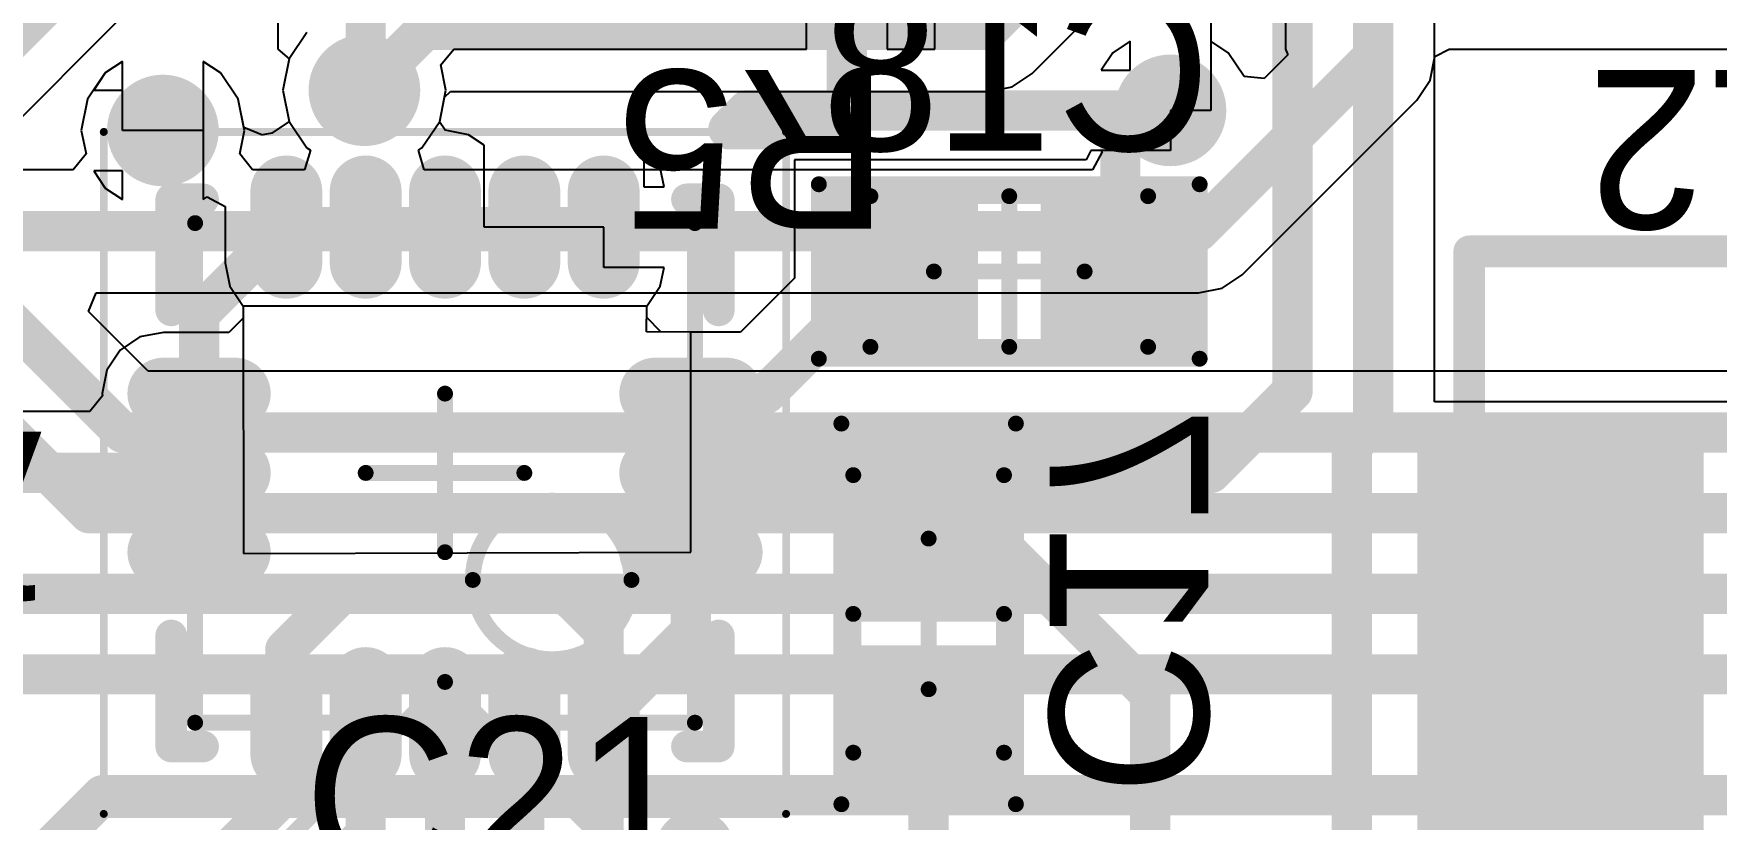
# Model space of a CAD drawing. Header units: millimetres. Extents: x 119.5 to 187.2, y 82 to 144.9.
# Drawn here: x 152.09 to 162.7, y 132.56 to 137.52 of the extents above; entities that cross this region are included whole.
import ezdxf

# ---------------------------------------------------------------- set-up
doc = ezdxf.new("R2010")
doc.units = ezdxf.units.MM
for name, color, linetype in [('BottomLayer', 5, 'Continuous'), ('BottomOverlay', 54, 'Continuous'), ('BottomPaste', 16, 'Continuous'), ('BottomSolder', 6, 'Continuous'), ('Mechanical1', 6, 'Continuous'), ('Mechanical13', 56, 'Continuous'), ('Mechanical15', 56, 'Continuous'), ('MultiLayer', 9, 'Continuous'), ('TopLayer', 1, 'Continuous'), ('TopOverlay', 2, 'Continuous'), ('TopSolder', 216, 'Continuous'), ('ViaHoleLayer', 16, 'Continuous')]:
    doc.layers.add(name, color=color, linetype=linetype)

msp = doc.modelspace()

# ---------------------------------------------------------------- linework, layer by layer
at = {"layer": 'BottomLayer'}
for p, q in [((160.923, 135.195), (160.923, 137.915)), ((158.386, 137.266), (158.908, 137.788)), ((150.897, 135.869), (152.688, 137.661)), ((159.512, 137.594), (159.512, 137.033)), ((153.815, 137.523), (153.703, 137.357)), ((159.004, 137.469), (158.895, 137.396)), ((159.004, 137.287), (159.004, 137.469)), ((152.654, 137.342), (152.545, 137.269)), ((152.654, 137.16), (152.654, 137.342)), ((153.271, 137.269), (153.162, 137.342)), ((153.162, 137.342), (153.162, 136.906)), ((153.703, 137.357), (153.664, 137.16)), ((158.895, 137.396), (158.822, 137.287)), ((152.545, 137.269), (152.472, 137.16)), ((153.383, 137.103), (153.271, 137.269)), ((158.26, 137.182), (158.386, 137.266)), ((158.822, 137.287), (159.004, 137.287)), ((152.472, 137.16), (152.654, 137.16)), ((153.664, 137.16), (153.703, 136.963)), ((154.683, 137.116), (154.72, 137.153)), ((154.72, 137.153), (158.112, 137.153)), ((158.112, 137.153), (158.26, 137.182)), ((153.418, 136.926), (153.383, 137.103)), ((154.653, 136.963), (154.683, 137.116)), ((159.512, 137.033), (159.258, 137.033)), ((159.258, 137.033), (159.258, 136.779)), ((153.535, 136.877), (153.418, 136.926)), ((153.703, 136.963), (153.594, 136.89)), ((154.651, 136.961), (154.653, 136.963)), ((154.686, 136.908), (154.651, 136.961)), ((154.834, 136.879), (154.686, 136.908)), ((153.162, 136.906), (153.162, 136.47)), ((153.538, 136.879), (153.535, 136.877)), ((153.594, 136.89), (153.538, 136.879)), ((154.932, 136.813), (154.834, 136.879)), ((154.932, 136.297), (154.932, 136.813)), ((155.959, 136.795), (155.94, 136.808)), ((155.94, 136.808), (155.94, 136.551)), ((156.043, 136.67), (155.959, 136.795)), ((158.196, 136.721), (156.888, 136.721)), ((156.888, 136.721), (156.888, 135.974)), ((158.288, 136.721), (158.196, 136.721)), ((158.196, 136.721), (158.196, 136.721)), ((158.726, 136.721), (158.288, 136.721)), ((158.288, 136.721), (158.288, 136.721)), ((158.288, 136.721), (158.288, 136.721)), ((158.288, 136.721), (158.288, 136.721)), ((158.757, 136.779), (158.726, 136.721)), ((159.258, 136.779), (158.757, 136.779)), ((152.654, 136.652), (152.472, 136.652)), ((152.472, 136.652), (152.545, 136.543)), ((152.654, 136.47), (152.654, 136.652)), ((156.067, 136.551), (156.043, 136.67)), ((152.545, 136.543), (152.654, 136.47)), ((153.162, 136.47), (153.188, 136.487)), ((153.188, 136.487), (153.3, 136.427)), ((155.94, 136.551), (156.067, 136.551)), ((153.3, 136.427), (153.3, 136.072)), ((155.686, 136.297), (154.932, 136.297)), ((155.686, 136.043), (155.686, 136.297)), ((153.3, 136.072), (153.329, 135.924)), ((156.067, 136.043), (155.686, 136.043)), ((156.043, 135.924), (156.067, 136.043)), ((156.888, 135.974), (156.549, 135.635)), ((153.329, 135.924), (153.413, 135.799)), ((155.959, 135.799), (156.043, 135.924)), ((153.413, 135.799), (153.416, 134.239)), ((155.959, 135.799), (153.413, 135.799)), ((153.413, 135.799), (153.413, 135.723)), ((155.956, 135.636), (155.959, 135.799)), ((155.958, 135.727), (155.959, 135.799)), ((153.413, 135.723), (153.323, 135.633)), ((156.236, 135.635), (155.956, 135.636)), ((156.047, 135.636), (155.958, 135.727)), ((156.236, 135.635), (156.047, 135.636)), ((156.236, 134.247), (156.236, 135.635)), ((156.549, 135.635), (156.236, 135.635)), ((152.763, 135.604), (152.638, 135.52)), ((152.911, 135.633), (152.763, 135.604)), ((153.323, 135.633), (152.911, 135.633)), ((152.638, 135.52), (152.554, 135.395)), ((152.554, 135.395), (152.525, 135.247)), ((152.527, 135.234), (152.447, 135.135)), ((152.525, 135.247), (152.527, 135.234)), ((152.447, 135.135), (151.384, 135.135)), ((162.77, 135.195), (160.923, 135.195)), ((153.416, 134.239), (156.236, 134.247))]:
    msp.add_line(p, q, dxfattribs=at)
for points, const_width in [([(158.112, 137.541), (158.747, 138.176)], 0.254), ([(150.622, 136.144), (152.527, 138.049)], 0.254), ([(160.535, 135.052), (160.535, 137.915)], 0.254), ([(160.027, 135.262), (160.027, 137.661)], 0.254), ([(154.178, 137.16), (154.559, 137.541)], 0.254), ([(154.559, 137.541), (158.112, 137.541)], 0.254), ([(158.877, 136.963), (158.877, 137.033)], 0.254), ([(158.877, 137.033), (159.258, 137.033)], 0.254), ([(158.877, 136.963), (158.942, 136.898)], 0.254), ([(158.942, 136.017), (158.942, 136.898)], 0.254), ([(153.686, 136.522), (153.686, 136.072)], 0.25), ([(154.186, 136.522), (154.186, 136.072)], 0.25), ([(154.686, 136.522), (154.686, 136.072)], 0.25), ([(155.186, 136.522), (155.186, 136.072)], 0.25), ([(155.686, 136.522), (155.686, 136.072)], 0.25), ([(153.136, 135.747), (153.686, 136.297)], 0.254), ([(153.686, 136.297), (154.186, 136.297)], 0.254), ([(154.186, 136.297), (154.686, 136.297)], 0.254), ([(154.686, 136.297), (155.186, 136.297)], 0.254), ([(155.186, 136.297), (155.686, 136.297)], 0.254), ([(153.136, 135.253), (153.136, 135.747)], 0.254), ([(156.71, 135.247), (157.288, 135.825)], 0.254), ([(152.911, 135.247), (153.361, 135.247)], 0.25), ([(156.011, 135.247), (156.461, 135.247)], 0.25), ([(156.236, 135.247), (156.71, 135.247)], 0.254), ([(159.512, 134.747), (160.027, 135.262)], 0.254), ([(160.401, 134.918), (160.535, 135.052)], 0.254), ([(160.401, 131.917), (160.401, 134.918)], 0.254), ([(151.384, 134.747), (153.136, 134.747)], 0.254), ([(152.911, 134.747), (153.361, 134.747)], 0.25), ([(156.011, 134.747), (156.461, 134.747)], 0.25), ([(156.236, 134.247), (156.236, 134.747)], 0.254), ([(156.236, 134.747), (157.291, 134.747)], 0.254), ([(157.291, 134.747), (157.48, 134.558)], 0.254), ([(157.923, 134.558), (158.112, 134.747)], 0.254), ([(158.112, 134.747), (159.512, 134.747)], 0.254), ([(157.923, 134.558), (159.131, 133.35)], 0.254), ([(152.911, 134.247), (153.361, 134.247)], 0.25), ([(156.011, 134.247), (156.461, 134.247)], 0.25), ([(156.236, 133.747), (156.236, 134.247)], 0.254), ([(153.68, 133.632), (154.033, 133.985)], 0.254), ([(154.033, 133.985), (155.448, 133.985)], 0.254), ([(155.448, 133.985), (155.686, 133.747)], 0.254), ([(155.686, 133.197), (156.236, 133.747)], 0.254), ([(155.686, 133.197), (155.686, 133.747)], 0.254), ([(153.68, 133.197), (153.68, 133.632)], 0.254), ([(153.686, 133.422), (153.686, 132.972)], 0.25), ([(154.186, 133.422), (154.186, 132.972)], 0.25), ([(154.686, 133.422), (154.686, 132.972)], 0.25), ([(155.186, 133.422), (155.186, 132.972)], 0.25), ([(155.686, 133.422), (155.686, 132.972)], 0.25), ([(159.131, 131.826), (159.131, 133.35)], 0.254), ([(153.686, 132.731), (153.686, 133.197)], 0.254), ([(154.186, 132.469), (154.186, 133.197)], 0.254), ([(154.686, 131.953), (154.686, 133.197)], 0.254), ([(155.186, 131.437), (155.186, 133.197)], 0.254), ([(155.686, 132.285), (155.686, 133.197)], 0.254), ([(157.734, 132.269), (157.734, 133.158)], 0.254), ([(152.908, 131.953), (153.686, 132.731)], 0.254), ([(153.035, 131.318), (154.186, 132.469)], 0.254)]:
    msp.add_lwpolyline(points, dxfattribs=dict(at, const_width=const_width))
for points, const_width in [([(154.495, 137.541, 1), (154.623, 137.541, 1)], 0.127), ([(154.495, 137.541, 1), (154.623, 137.541, 1)], 0.127), ([(158.048, 137.541, 1), (158.175, 137.541, 1)], 0.127), ([(158.048, 137.541, 1), (158.175, 137.541, 1)], 0.127), ([(154.053, 137.16, 1), (154.303, 137.16, 1)], 0.25), ([(154.114, 137.16, 1), (154.242, 137.16, 1)], 0.127), ([(159.133, 137.033, 1), (159.383, 137.033, 1)], 0.25), ([(152.783, 136.906, 1), (153.033, 136.906, 1)], 0.25), ([(158.814, 137.033, 1), (158.94, 137.033, 1)], 0.127), ([(158.814, 137.033, 1), (158.94, 137.033, 1)], 0.127), ([(159.195, 137.033, 1), (159.321, 137.033, 1)], 0.127), ([(158.814, 136.963, 1), (158.94, 136.963, 1)], 0.127), ([(158.814, 136.963, 1), (158.94, 136.963, 1)], 0.127), ([(158.878, 136.898, 1), (159.005, 136.898, 1)], 0.127), ([(158.878, 136.898, 1), (159.005, 136.898, 1)], 0.127), ([(153.624, 136.522, 1), (153.748, 136.522, 1)], 0.125), ([(154.123, 136.522, 1), (154.248, 136.522, 1)], 0.125), ([(154.624, 136.522, 1), (154.748, 136.522, 1)], 0.125), ([(155.123, 136.522, 1), (155.248, 136.522, 1)], 0.125), ([(155.623, 136.522, 1), (155.748, 136.522, 1)], 0.125), ([(153.622, 136.297, 1), (153.749, 136.297, 1)], 0.127), ([(153.622, 136.297, 1), (153.749, 136.297, 1)], 0.127), ([(154.122, 136.297, 1), (154.249, 136.297, 1)], 0.127), ([(154.122, 136.297, 1), (154.249, 136.297, 1)], 0.127), ([(154.623, 136.297, 1), (154.75, 136.297, 1)], 0.127), ([(154.623, 136.297, 1), (154.75, 136.297, 1)], 0.127), ([(155.122, 136.297, 1), (155.249, 136.297, 1)], 0.127), ([(155.122, 136.297, 1), (155.249, 136.297, 1)], 0.127), ([(155.622, 136.297, 1), (155.749, 136.297, 1)], 0.127), ([(153.624, 136.072, 1), (153.748, 136.072, 1)], 0.125), ([(154.123, 136.072, 1), (154.248, 136.072, 1)], 0.125), ([(154.624, 136.072, 1), (154.748, 136.072, 1)], 0.125), ([(155.123, 136.072, 1), (155.248, 136.072, 1)], 0.125), ([(155.623, 136.072, 1), (155.748, 136.072, 1)], 0.125), ([(158.878, 136.017, 1), (159.005, 136.017, 1)], 0.127), ([(153.073, 135.747, 1), (153.2, 135.747, 1)], 0.127), ([(153.073, 135.747, 1), (153.2, 135.747, 1)], 0.127), ([(157.224, 135.825, 1), (157.351, 135.825, 1)], 0.127), ([(152.849, 135.247, 1), (152.973, 135.247, 1)], 0.125), ([(153.073, 135.253, 1), (153.2, 135.253, 1)], 0.127), ([(153.299, 135.247, 1), (153.424, 135.247, 1)], 0.125), ([(155.948, 135.247, 1), (156.073, 135.247, 1)], 0.125), ([(156.172, 135.247, 1), (156.299, 135.247, 1)], 0.127), ([(156.399, 135.247, 1), (156.523, 135.247, 1)], 0.125), ([(156.646, 135.247, 1), (156.773, 135.247, 1)], 0.127), ([(156.646, 135.247, 1), (156.773, 135.247, 1)], 0.127), ([(159.964, 135.262, 1), (160.091, 135.262, 1)], 0.127), ([(159.964, 135.262, 1), (160.091, 135.262, 1)], 0.127), ([(160.472, 135.052, 1), (160.599, 135.052, 1)], 0.127), ([(160.472, 135.052, 1), (160.599, 135.052, 1)], 0.127), ([(160.338, 134.918, 1), (160.464, 134.918, 1)], 0.127), ([(160.338, 134.918, 1), (160.464, 134.918, 1)], 0.127), ([(152.849, 134.747, 1), (152.973, 134.747, 1)], 0.125), ([(153.073, 134.747, 1), (153.2, 134.747, 1)], 0.127), ([(153.299, 134.747, 1), (153.424, 134.747, 1)], 0.125), ([(155.948, 134.747, 1), (156.073, 134.747, 1)], 0.125), ([(156.172, 134.747, 1), (156.299, 134.747, 1)], 0.127), ([(156.172, 134.747, 1), (156.299, 134.747, 1)], 0.127), ([(156.399, 134.747, 1), (156.523, 134.747, 1)], 0.125), ([(157.228, 134.747, 1), (157.355, 134.747, 1)], 0.127), ([(157.228, 134.747, 1), (157.355, 134.747, 1)], 0.127), ([(158.048, 134.747, 1), (158.175, 134.747, 1)], 0.127), ([(158.048, 134.747, 1), (158.175, 134.747, 1)], 0.127), ([(159.448, 134.747, 1), (159.576, 134.747, 1)], 0.127), ([(159.448, 134.747, 1), (159.576, 134.747, 1)], 0.127), ([(157.417, 134.558, 1), (157.544, 134.558, 1)], 0.127), ([(157.859, 134.558, 1), (157.986, 134.558, 1)], 0.127), ([(157.859, 134.558, 1), (157.986, 134.558, 1)], 0.127), ([(152.849, 134.247, 1), (152.973, 134.247, 1)], 0.125), ([(153.299, 134.247, 1), (153.424, 134.247, 1)], 0.125), ([(155.948, 134.247, 1), (156.073, 134.247, 1)], 0.125), ([(156.172, 134.247, 1), (156.299, 134.247, 1)], 0.127), ([(156.172, 134.247, 1), (156.299, 134.247, 1)], 0.127), ([(156.399, 134.247, 1), (156.523, 134.247, 1)], 0.125), ([(153.97, 133.985, 1), (154.097, 133.985, 1)], 0.127), ([(153.97, 133.985, 1), (154.097, 133.985, 1)], 0.127), ([(155.385, 133.985, 1), (155.512, 133.985, 1)], 0.127), ([(155.385, 133.985, 1), (155.512, 133.985, 1)], 0.127), ([(155.622, 133.747, 1), (155.749, 133.747, 1)], 0.127), ([(155.622, 133.747, 1), (155.749, 133.747, 1)], 0.127), ([(156.172, 133.747, 1), (156.299, 133.747, 1)], 0.127), ([(156.172, 133.747, 1), (156.299, 133.747, 1)], 0.127), ([(153.616, 133.632, 1), (153.743, 133.632, 1)], 0.127), ([(153.616, 133.632, 1), (153.743, 133.632, 1)], 0.127), ([(153.624, 133.422, 1), (153.748, 133.422, 1)], 0.125), ([(154.123, 133.422, 1), (154.248, 133.422, 1)], 0.125), ([(154.624, 133.422, 1), (154.748, 133.422, 1)], 0.125), ([(155.123, 133.422, 1), (155.248, 133.422, 1)], 0.125), ([(155.623, 133.422, 1), (155.748, 133.422, 1)], 0.125), ([(159.067, 133.35, 1), (159.195, 133.35, 1)], 0.127), ([(159.067, 133.35, 1), (159.195, 133.35, 1)], 0.127), ([(153.616, 133.197, 1), (153.743, 133.197, 1)], 0.127), ([(153.622, 133.197, 1), (153.749, 133.197, 1)], 0.127), ([(154.122, 133.197, 1), (154.249, 133.197, 1)], 0.127), ([(154.623, 133.197, 1), (154.75, 133.197, 1)], 0.127), ([(155.122, 133.197, 1), (155.249, 133.197, 1)], 0.127), ([(155.622, 133.197, 1), (155.749, 133.197, 1)], 0.127), ([(155.622, 133.197, 1), (155.749, 133.197, 1)], 0.127), ([(155.622, 133.197, 1), (155.749, 133.197, 1)], 0.127), ([(157.671, 133.158, 1), (157.798, 133.158, 1)], 0.127), ([(153.624, 132.972, 1), (153.748, 132.972, 1)], 0.125), ([(154.123, 132.972, 1), (154.248, 132.972, 1)], 0.125), ([(154.624, 132.972, 1), (154.748, 132.972, 1)], 0.125), ([(155.123, 132.972, 1), (155.248, 132.972, 1)], 0.125), ([(155.623, 132.972, 1), (155.748, 132.972, 1)], 0.125), ([(153.622, 132.731, 1), (153.749, 132.731, 1)], 0.127), ([(153.622, 132.731, 1), (153.749, 132.731, 1)], 0.127), ([(154.122, 132.469, 1), (154.249, 132.469, 1)], 0.127), ([(154.122, 132.469, 1), (154.249, 132.469, 1)], 0.127)]:
    msp.add_lwpolyline(points, format="xyb", close=True, dxfattribs=dict(at, const_width=const_width))
for points in [[(157.942, 135.567), (157.942, 136.467), (157.142, 135.567), (157.142, 136.467)], [(159.342, 135.567), (159.342, 136.467), (158.542, 135.567), (158.542, 136.467)], [(157.284, 134.158), (158.184, 134.158), (157.284, 134.958), (158.184, 134.958)], [(160.916, 131.941), (162.516, 131.941), (160.916, 134.941), (162.516, 134.941)], [(157.284, 132.758), (158.184, 132.758), (157.284, 133.558), (158.184, 133.558)]]:
    msp.add_solid(points, dxfattribs=at)
at = {"layer": 'BottomOverlay', "const_width": 0.2}
for points in [[(152.961, 135.772), (152.961, 136.472)], [(152.961, 136.472), (153.161, 136.472)], [(156.211, 136.472), (156.411, 136.472)], [(156.411, 135.772), (156.411, 136.472)], [(161.141, 136.144), (171.091, 136.144)], [(161.141, 135.091), (161.141, 136.144)], [(152.961, 133.022), (152.961, 133.722)], [(156.411, 133.022), (156.411, 133.722)], [(152.961, 133.022), (153.161, 133.022)], [(156.211, 133.022), (156.411, 133.022)]]:
    msp.add_lwpolyline(points, dxfattribs=at)
at = {"layer": 'BottomOverlay'}
for points, const_width in [([(152.911, 136.472, 1), (153.011, 136.472, 1)], 0.1), ([(152.911, 136.472, 1), (153.011, 136.472, 1)], 0.1), ([(153.111, 136.472, 1), (153.211, 136.472, 1)], 0.1), ([(156.161, 136.472, 1), (156.261, 136.472, 1)], 0.1), ([(156.361, 136.472, 1), (156.461, 136.472, 1)], 0.1), ([(156.361, 136.472, 1), (156.461, 136.472, 1)], 0.1), ([(161.091, 136.144, 1), (161.191, 136.144, 1)], 0.1), ([(161.091, 136.144, 1), (161.191, 136.144, 1)], 0.1), ([(152.911, 135.772, 1), (153.011, 135.772, 1)], 0.1), ([(156.361, 135.772, 1), (156.461, 135.772, 1)], 0.1), ([(161.091, 135.091, 1), (161.191, 135.091, 1)], 0.1), ([(152.911, 133.722, 1), (153.011, 133.722, 1)], 0.1), ([(156.361, 133.722, 1), (156.461, 133.722, 1)], 0.1), ([(152.911, 133.022, 1), (153.011, 133.022, 1)], 0.1), ([(152.911, 133.022, 1), (153.011, 133.022, 1)], 0.1), ([(153.111, 133.022, 1), (153.211, 133.022, 1)], 0.1), ([(156.161, 133.022, 1), (156.261, 133.022, 1)], 0.1), ([(156.361, 133.022, 1), (156.461, 133.022, 1)], 0.1), ([(156.361, 133.022, 1), (156.461, 133.022, 1)], 0.1), ([(156.386, 132.372, 1), (156.136, 132.372, 1)], 0.25)]:
    msp.add_lwpolyline(points, format="xyb", close=True, dxfattribs=dict(at, const_width=const_width))
at = {"layer": 'BottomPaste', "const_width": 0.25}
for points in [[(153.686, 136.522), (153.686, 136.072)], [(154.186, 136.522), (154.186, 136.072)], [(154.686, 136.522), (154.686, 136.072)], [(155.186, 136.522), (155.186, 136.072)], [(155.686, 136.522), (155.686, 136.072)], [(152.911, 135.247), (153.361, 135.247)], [(156.011, 135.247), (156.461, 135.247)], [(152.911, 134.747), (153.361, 134.747)], [(156.011, 134.747), (156.461, 134.747)], [(152.911, 134.247), (153.361, 134.247)], [(156.011, 134.247), (156.461, 134.247)], [(153.686, 133.422), (153.686, 132.972)], [(154.186, 133.422), (154.186, 132.972)], [(154.686, 133.422), (154.686, 132.972)], [(155.186, 133.422), (155.186, 132.972)], [(155.686, 133.422), (155.686, 132.972)]]:
    msp.add_lwpolyline(points, dxfattribs=at)
at = {"layer": 'BottomPaste', "const_width": 0.125}
for points in [[(153.624, 136.522, 1), (153.748, 136.522, 1)], [(154.123, 136.522, 1), (154.248, 136.522, 1)], [(154.624, 136.522, 1), (154.748, 136.522, 1)], [(155.123, 136.522, 1), (155.248, 136.522, 1)], [(155.623, 136.522, 1), (155.748, 136.522, 1)], [(153.624, 136.072, 1), (153.748, 136.072, 1)], [(154.123, 136.072, 1), (154.248, 136.072, 1)], [(154.624, 136.072, 1), (154.748, 136.072, 1)], [(155.123, 136.072, 1), (155.248, 136.072, 1)], [(155.623, 136.072, 1), (155.748, 136.072, 1)], [(152.849, 135.247, 1), (152.973, 135.247, 1)], [(153.299, 135.247, 1), (153.424, 135.247, 1)], [(155.948, 135.247, 1), (156.073, 135.247, 1)], [(156.399, 135.247, 1), (156.523, 135.247, 1)], [(152.849, 134.747, 1), (152.973, 134.747, 1)], [(153.299, 134.747, 1), (153.424, 134.747, 1)], [(155.948, 134.747, 1), (156.073, 134.747, 1)], [(156.399, 134.747, 1), (156.523, 134.747, 1)], [(152.849, 134.247, 1), (152.973, 134.247, 1)], [(153.299, 134.247, 1), (153.424, 134.247, 1)], [(155.948, 134.247, 1), (156.073, 134.247, 1)], [(156.399, 134.247, 1), (156.523, 134.247, 1)], [(153.624, 133.422, 1), (153.748, 133.422, 1)], [(154.123, 133.422, 1), (154.248, 133.422, 1)], [(154.624, 133.422, 1), (154.748, 133.422, 1)], [(155.123, 133.422, 1), (155.248, 133.422, 1)], [(155.623, 133.422, 1), (155.748, 133.422, 1)], [(153.624, 132.972, 1), (153.748, 132.972, 1)], [(154.123, 132.972, 1), (154.248, 132.972, 1)], [(154.624, 132.972, 1), (154.748, 132.972, 1)], [(155.123, 132.972, 1), (155.248, 132.972, 1)], [(155.623, 132.972, 1), (155.748, 132.972, 1)]]:
    msp.add_lwpolyline(points, format="xyb", close=True, dxfattribs=at)
at = {"layer": 'BottomPaste'}
for points in [[(157.942, 135.567), (157.942, 136.467), (157.142, 135.567), (157.142, 136.467)], [(159.342, 135.567), (159.342, 136.467), (158.542, 135.567), (158.542, 136.467)], [(157.284, 134.158), (158.184, 134.158), (157.284, 134.958), (158.184, 134.958)], [(160.916, 131.941), (162.516, 131.941), (160.916, 134.941), (162.516, 134.941)], [(157.284, 132.758), (158.184, 132.758), (157.284, 133.558), (158.184, 133.558)]]:
    msp.add_solid(points, dxfattribs=at)
at = {"layer": 'BottomSolder'}
for points, const_width in [([(154.002, 137.16, 1), (154.354, 137.16, 1)], 0.352), ([(159.082, 137.033, 1), (159.434, 137.033, 1)], 0.352), ([(152.732, 136.906, 1), (153.084, 136.906, 1)], 0.352), ([(153.573, 136.522, 1), (153.799, 136.522, 1)], 0.227), ([(154.073, 136.522, 1), (154.299, 136.522, 1)], 0.227), ([(154.573, 136.522, 1), (154.799, 136.522, 1)], 0.227), ([(155.073, 136.522, 1), (155.299, 136.522, 1)], 0.227), ([(155.573, 136.522, 1), (155.799, 136.522, 1)], 0.227), ([(153.573, 136.072, 1), (153.799, 136.072, 1)], 0.227), ([(154.073, 136.072, 1), (154.299, 136.072, 1)], 0.227), ([(154.573, 136.072, 1), (154.799, 136.072, 1)], 0.227), ([(155.073, 136.072, 1), (155.299, 136.072, 1)], 0.227), ([(155.573, 136.072, 1), (155.799, 136.072, 1)], 0.227), ([(152.798, 135.247, 1), (153.024, 135.247, 1)], 0.227), ([(153.248, 135.247, 1), (153.474, 135.247, 1)], 0.227), ([(155.898, 135.247, 1), (156.124, 135.247, 1)], 0.227), ([(156.348, 135.247, 1), (156.574, 135.247, 1)], 0.227), ([(152.798, 134.747, 1), (153.024, 134.747, 1)], 0.227), ([(153.248, 134.747, 1), (153.474, 134.747, 1)], 0.227), ([(155.898, 134.747, 1), (156.124, 134.747, 1)], 0.227), ([(156.348, 134.747, 1), (156.574, 134.747, 1)], 0.227), ([(152.798, 134.247, 1), (153.024, 134.247, 1)], 0.227), ([(153.248, 134.247, 1), (153.474, 134.247, 1)], 0.227), ([(155.898, 134.247, 1), (156.124, 134.247, 1)], 0.227), ([(156.348, 134.247, 1), (156.574, 134.247, 1)], 0.227), ([(153.573, 133.422, 1), (153.799, 133.422, 1)], 0.227), ([(154.073, 133.422, 1), (154.299, 133.422, 1)], 0.227), ([(154.573, 133.422, 1), (154.799, 133.422, 1)], 0.227), ([(155.073, 133.422, 1), (155.299, 133.422, 1)], 0.227), ([(155.573, 133.422, 1), (155.799, 133.422, 1)], 0.227), ([(153.573, 132.972, 1), (153.799, 132.972, 1)], 0.227), ([(154.073, 132.972, 1), (154.299, 132.972, 1)], 0.227), ([(154.573, 132.972, 1), (154.799, 132.972, 1)], 0.227), ([(155.073, 132.972, 1), (155.299, 132.972, 1)], 0.227), ([(155.573, 132.972, 1), (155.799, 132.972, 1)], 0.227)]:
    msp.add_lwpolyline(points, format="xyb", close=True, dxfattribs=dict(at, const_width=const_width))
at = {"layer": 'BottomSolder', "const_width": 0.453}
for points in [[(153.686, 136.522), (153.686, 136.072)], [(154.186, 136.522), (154.186, 136.072)], [(154.686, 136.522), (154.686, 136.072)], [(155.186, 136.522), (155.186, 136.072)], [(155.686, 136.522), (155.686, 136.072)], [(152.911, 135.247), (153.361, 135.247)], [(156.011, 135.247), (156.461, 135.247)], [(152.911, 134.747), (153.361, 134.747)], [(156.011, 134.747), (156.461, 134.747)], [(152.911, 134.247), (153.361, 134.247)], [(156.011, 134.247), (156.461, 134.247)], [(153.686, 133.422), (153.686, 132.972)], [(154.186, 133.422), (154.186, 132.972)], [(154.686, 133.422), (154.686, 132.972)], [(155.186, 133.422), (155.186, 132.972)], [(155.686, 133.422), (155.686, 132.972)]]:
    msp.add_lwpolyline(points, dxfattribs=at)
at = {"layer": 'BottomSolder'}
for points in [[(158.044, 135.465), (158.044, 136.569), (157.04, 135.465), (157.04, 136.569)], [(159.444, 135.465), (159.444, 136.569), (158.44, 135.465), (158.44, 136.569)], [(157.182, 134.056), (158.286, 134.056), (157.182, 135.06), (158.286, 135.06)], [(160.814, 131.839), (162.618, 131.839), (160.814, 135.043), (162.618, 135.043)], [(157.182, 132.656), (158.286, 132.656), (157.182, 133.66), (158.286, 133.66)]]:
    msp.add_solid(points, dxfattribs=at)
at = {"layer": 'Mechanical1', "const_width": 0.254}
msp.add_lwpolyline([(170.307, 137.287, -0.222931), (160.527, 141.939)], format="xyb", dxfattribs=at)
at = {"layer": 'Mechanical13', "const_width": 0.1}
for points in [[(157.367, 135.542), (157.367, 136.492)], [(157.367, 136.492), (159.117, 136.492)], [(159.117, 135.542), (159.117, 136.492)], [(153.111, 136.322), (156.261, 136.322)], [(153.111, 133.172), (153.111, 136.322)], [(156.261, 133.172), (156.261, 136.322)], [(157.367, 135.542), (159.117, 135.542)], [(157.259, 132.983), (157.259, 134.733)], [(157.259, 134.733), (158.209, 134.733)], [(158.209, 132.983), (158.209, 134.733)], [(153.111, 133.172), (156.261, 133.172)], [(157.259, 132.983), (158.209, 132.983)]]:
    msp.add_lwpolyline(points, dxfattribs=at)
at = {"layer": 'Mechanical13'}
for points, const_width in [([(157.342, 136.492, 1), (157.392, 136.492, 1)], 0.05), ([(157.342, 136.492, 1), (157.392, 136.492, 1)], 0.05), ([(159.092, 136.492, 1), (159.142, 136.492, 1)], 0.05), ([(159.092, 136.492, 1), (159.142, 136.492, 1)], 0.05), ([(153.086, 136.322, 1), (153.136, 136.322, 1)], 0.05), ([(153.086, 136.322, 1), (153.136, 136.322, 1)], 0.05), ([(156.236, 136.322, 1), (156.286, 136.322, 1)], 0.05), ([(156.236, 136.322, 1), (156.286, 136.322, 1)], 0.05), ([(157.342, 135.542, 1), (157.392, 135.542, 1)], 0.05), ([(157.342, 135.542, 1), (157.392, 135.542, 1)], 0.05), ([(159.092, 135.542, 1), (159.142, 135.542, 1)], 0.05), ([(159.092, 135.542, 1), (159.142, 135.542, 1)], 0.05), ([(157.234, 134.733, 1), (157.284, 134.733, 1)], 0.05), ([(157.234, 134.733, 1), (157.284, 134.733, 1)], 0.05), ([(158.184, 134.733, 1), (158.234, 134.733, 1)], 0.05), ([(158.184, 134.733, 1), (158.234, 134.733, 1)], 0.05), ([(155.861, 134.072, 1), (154.861, 134.072, 1)], 0.1), ([(154.836, 134.072, 1), (154.886, 134.072, 1)], 0.05), ([(155.836, 134.072, 1), (155.886, 134.072, 1)], 0.05), ([(153.086, 133.172, 1), (153.136, 133.172, 1)], 0.05), ([(153.086, 133.172, 1), (153.136, 133.172, 1)], 0.05), ([(156.236, 133.172, 1), (156.286, 133.172, 1)], 0.05), ([(156.236, 133.172, 1), (156.286, 133.172, 1)], 0.05), ([(157.234, 132.983, 1), (157.284, 132.983, 1)], 0.05), ([(157.234, 132.983, 1), (157.284, 132.983, 1)], 0.05), ([(158.184, 132.983, 1), (158.234, 132.983, 1)], 0.05), ([(158.184, 132.983, 1), (158.234, 132.983, 1)], 0.05)]:
    msp.add_lwpolyline(points, format="xyb", close=True, dxfattribs=dict(at, const_width=const_width))
at = {"layer": 'Mechanical15'}
for points, const_width in [([(152.536, 136.897), (156.836, 136.897)], 0.05), ([(152.536, 132.597), (152.536, 136.897)], 0.05), ([(156.836, 132.597), (156.836, 136.897)], 0.05), ([(157.042, 135.467), (157.042, 136.567)], 0.1), ([(157.042, 136.567), (159.442, 136.567)], 0.1), ([(159.442, 135.467), (159.442, 136.567)], 0.1), ([(158.242, 135.542), (158.242, 136.492)], 0.1), ([(157.767, 136.017), (158.717, 136.017)], 0.1), ([(157.042, 135.467), (159.442, 135.467)], 0.1), ([(154.686, 134.247), (154.686, 135.247)], 0.1), ([(157.184, 132.658), (157.184, 135.058)], 0.1), ([(157.184, 135.058), (158.284, 135.058)], 0.1), ([(158.284, 132.658), (158.284, 135.058)], 0.1), ([(154.186, 134.747), (155.186, 134.747)], 0.1), ([(157.734, 133.383), (157.734, 134.333)], 0.1), ([(157.259, 133.858), (158.209, 133.858)], 0.1), ([(144.574, 123.317), (154.686, 133.429)], 0.1), ([(154.686, 133.429), (164.798, 123.317)], 0.1), ([(157.184, 132.658), (158.284, 132.658)], 0.1), ([(152.536, 132.597), (156.836, 132.597)], 0.05)]:
    msp.add_lwpolyline(points, dxfattribs=dict(at, const_width=const_width))
for points, const_width in [([(152.523, 136.897, 1), (152.548, 136.897, 1)], 0.025), ([(152.523, 136.897, 1), (152.548, 136.897, 1)], 0.025), ([(156.823, 136.897, 1), (156.848, 136.897, 1)], 0.025), ([(156.823, 136.897, 1), (156.848, 136.897, 1)], 0.025), ([(157.017, 136.567, 1), (157.067, 136.567, 1)], 0.05), ([(157.017, 136.567, 1), (157.067, 136.567, 1)], 0.05), ([(159.417, 136.567, 1), (159.467, 136.567, 1)], 0.05), ([(159.417, 136.567, 1), (159.467, 136.567, 1)], 0.05), ([(158.217, 136.492, 1), (158.267, 136.492, 1)], 0.05), ([(157.742, 136.017, 1), (157.792, 136.017, 1)], 0.05), ([(158.692, 136.017, 1), (158.742, 136.017, 1)], 0.05), ([(158.217, 135.542, 1), (158.267, 135.542, 1)], 0.05), ([(157.017, 135.467, 1), (157.067, 135.467, 1)], 0.05), ([(157.017, 135.467, 1), (157.067, 135.467, 1)], 0.05), ([(159.417, 135.467, 1), (159.467, 135.467, 1)], 0.05), ([(159.417, 135.467, 1), (159.467, 135.467, 1)], 0.05), ([(154.661, 135.247, 1), (154.711, 135.247, 1)], 0.05), ([(157.159, 135.058, 1), (157.209, 135.058, 1)], 0.05), ([(157.159, 135.058, 1), (157.209, 135.058, 1)], 0.05), ([(158.259, 135.058, 1), (158.309, 135.058, 1)], 0.05), ([(158.259, 135.058, 1), (158.309, 135.058, 1)], 0.05), ([(154.161, 134.747, 1), (154.211, 134.747, 1)], 0.05), ([(155.161, 134.747, 1), (155.211, 134.747, 1)], 0.05), ([(157.709, 134.333, 1), (157.759, 134.333, 1)], 0.05), ([(154.661, 134.247, 1), (154.711, 134.247, 1)], 0.05), ([(157.234, 133.858, 1), (157.284, 133.858, 1)], 0.05), ([(158.184, 133.858, 1), (158.234, 133.858, 1)], 0.05), ([(154.661, 133.429, 1), (154.711, 133.429, 1)], 0.05), ([(154.661, 133.429, 1), (154.711, 133.429, 1)], 0.05), ([(157.709, 133.383, 1), (157.759, 133.383, 1)], 0.05), ([(157.159, 132.658, 1), (157.209, 132.658, 1)], 0.05), ([(157.159, 132.658, 1), (157.209, 132.658, 1)], 0.05), ([(158.259, 132.658, 1), (158.309, 132.658, 1)], 0.05), ([(158.259, 132.658, 1), (158.309, 132.658, 1)], 0.05), ([(152.523, 132.597, 1), (152.548, 132.597, 1)], 0.025), ([(152.523, 132.597, 1), (152.548, 132.597, 1)], 0.025), ([(156.823, 132.597, 1), (156.848, 132.597, 1)], 0.025), ([(156.823, 132.597, 1), (156.848, 132.597, 1)], 0.025)]:
    msp.add_lwpolyline(points, format="xyb", close=True, dxfattribs=dict(at, const_width=const_width))
at = {"layer": 'MultiLayer', "const_width": 0.25}
for points in [[(154.053, 137.16, 1), (154.303, 137.16, 1)], [(159.133, 137.033, 1), (159.383, 137.033, 1)], [(152.783, 136.906, 1), (153.033, 136.906, 1)]]:
    msp.add_lwpolyline(points, format="xyb", close=True, dxfattribs=at)
at = {"layer": 'TopLayer'}
for p, q in [((153.632, 138.426), (153.632, 137.418)), ((159.982, 138.426), (159.982, 137.418)), ((156.964, 137.418), (156.964, 137.922)), ((157.472, 137.668), (157.472, 137.418)), ((157.772, 137.418), (157.772, 137.668)), ((159.004, 137.469), (158.895, 137.396)), ((159.004, 137.287), (159.004, 137.469)), ((159.621, 137.396), (159.512, 137.469)), ((159.512, 137.469), (159.512, 137.033)), ((152.654, 137.342), (152.545, 137.269)), ((152.654, 136.906), (152.654, 137.342)), ((153.271, 137.269), (153.162, 137.342)), ((153.162, 137.342), (153.162, 136.906)), ((153.632, 137.418), (153.632, 137.418)), ((153.632, 137.418), (153.703, 137.357)), ((153.703, 137.357), (153.664, 137.16)), ((153.703, 137.357), (153.703, 137.357)), ((153.703, 137.357), (153.703, 137.357)), ((154.66, 137.32), (154.741, 137.418)), ((154.741, 137.418), (155.664, 137.418)), ((155.664, 137.418), (155.664, 137.418)), ((155.664, 137.418), (156.964, 137.418)), ((157.472, 137.418), (157.772, 137.418)), ((158.895, 137.396), (158.822, 137.287)), ((159.722, 137.246), (159.621, 137.396)), ((159.997, 137.383), (159.848, 137.234)), ((159.982, 137.418), (159.982, 137.418)), ((159.982, 137.418), (159.982, 137.418)), ((159.982, 137.418), (159.997, 137.383)), ((160.895, 137.224), (160.924, 137.373)), ((160.924, 137.373), (161.015, 137.418)), ((160.924, 137.373), (160.924, 137.373)), ((160.924, 137.373), (160.924, 137.373)), ((161.015, 137.418), (162.014, 137.418)), ((162.014, 137.418), (162.014, 137.418)), ((162.014, 137.418), (163.314, 137.418)), ((152.545, 137.269), (152.433, 137.103)), ((153.383, 137.103), (153.271, 137.269)), ((154.692, 137.16), (154.66, 137.32)), ((158.822, 137.287), (159.004, 137.287)), ((159.848, 137.234), (159.722, 137.246)), ((153.664, 137.16), (153.703, 136.963)), ((154.653, 136.963), (154.692, 137.16)), ((160.811, 137.098), (160.895, 137.224)), ((152.433, 137.103), (152.394, 136.906)), ((153.422, 136.906), (153.383, 137.103)), ((159.512, 137.033), (159.258, 137.033)), ((159.258, 137.033), (159.258, 136.779)), ((159.709, 135.996), (160.811, 137.098)), ((153.703, 136.963), (153.815, 136.797)), ((154.541, 136.797), (154.653, 136.963)), ((152.394, 136.906), (152.424, 136.758)), ((153.162, 136.906), (152.654, 136.906)), ((153.392, 136.758), (153.422, 136.906)), ((152.424, 136.758), (152.343, 136.659)), ((153.473, 136.659), (153.392, 136.758)), ((153.838, 136.781), (153.801, 136.659)), ((153.815, 136.797), (153.838, 136.781)), ((154.518, 136.781), (154.541, 136.797)), ((154.555, 136.659), (154.518, 136.781)), ((158.827, 136.771), (158.767, 136.659)), ((159.258, 136.779), (158.822, 136.779)), ((158.822, 136.779), (158.827, 136.771)), ((152.343, 136.659), (149.987, 136.659)), ((153.801, 136.659), (153.473, 136.659)), ((158.767, 136.659), (154.555, 136.659)), ((159.583, 135.912), (159.709, 135.996)), ((152.439, 135.765), (152.488, 135.883)), ((152.488, 135.883), (159.434, 135.883)), ((159.434, 135.883), (159.583, 135.912)), ((152.815, 135.389), (152.439, 135.765)), ((165.151, 135.389), (152.815, 135.389))]:
    msp.add_line(p, q, dxfattribs=at)
at = {"layer": 'TopLayer', "const_width": 0.254}
for points in [[(154.186, 137.406), (154.186, 138.184)], [(157.218, 136.914), (157.218, 137.922)], [(160.536, 137.373), (160.536, 137.922)], [(159.434, 136.271), (160.536, 137.373)], [(156.472, 136.914), (156.591, 137.033)], [(156.591, 137.033), (159.258, 137.033)], [(156.472, 136.914), (157.218, 136.914)], [(149.987, 136.271), (159.434, 136.271)], [(151.892, 135.763), (152.654, 135.001)], [(151.682, 135.255), (152.444, 134.493)], [(152.654, 135.001), (170.307, 135.001)], [(152.444, 134.493), (169.926, 134.493)], [(151.003, 133.985), (169.716, 133.985)], [(151.257, 133.477), (169.505, 133.477)], [(151.765, 131.953), (152.527, 132.715)], [(152.527, 132.715), (169.037, 132.715)]]:
    msp.add_lwpolyline(points, dxfattribs=at)
at = {"layer": 'TopLayer'}
for points, const_width in [([(154.122, 137.406, 1), (154.249, 137.406, 1)], 0.127), ([(160.473, 137.373, 1), (160.6, 137.373, 1)], 0.127), ([(160.473, 137.373, 1), (160.6, 137.373, 1)], 0.127), ([(154.053, 137.16, 1), (154.303, 137.16, 1)], 0.25), ([(159.133, 137.033, 1), (159.383, 137.033, 1)], 0.25), ([(152.783, 136.906, 1), (153.033, 136.906, 1)], 0.25), ([(156.528, 137.033, 1), (156.655, 137.033, 1)], 0.127), ([(156.528, 137.033, 1), (156.655, 137.033, 1)], 0.127), ([(159.195, 137.033, 1), (159.321, 137.033, 1)], 0.127), ([(156.409, 136.914, 1), (156.536, 136.914, 1)], 0.127), ([(156.409, 136.914, 1), (156.536, 136.914, 1)], 0.127), ([(157.154, 136.914, 1), (157.281, 136.914, 1)], 0.127), ([(157.154, 136.914, 1), (157.281, 136.914, 1)], 0.127), ([(159.371, 136.271, 1), (159.498, 136.271, 1)], 0.127), ([(159.371, 136.271, 1), (159.498, 136.271, 1)], 0.127), ([(152.59, 135.001, 1), (152.718, 135.001, 1)], 0.127), ([(152.59, 135.001, 1), (152.718, 135.001, 1)], 0.127), ([(152.38, 134.493, 1), (152.507, 134.493, 1)], 0.127), ([(152.38, 134.493, 1), (152.507, 134.493, 1)], 0.127), ([(152.464, 132.715, 1), (152.59, 132.715, 1)], 0.127), ([(152.464, 132.715, 1), (152.59, 132.715, 1)], 0.127)]:
    msp.add_lwpolyline(points, format="xyb", close=True, dxfattribs=dict(at, const_width=const_width))
at = {"layer": 'TopSolder', "const_width": 0.352}
for points in [[(154.002, 137.16, 1), (154.354, 137.16, 1)], [(159.082, 137.033, 1), (159.434, 137.033, 1)], [(152.732, 136.906, 1), (153.084, 136.906, 1)]]:
    msp.add_lwpolyline(points, format="xyb", close=True, dxfattribs=at)
at = {"layer": 'ViaHoleLayer', "const_width": 0.15}
for points in [[(154.103, 137.16, 1), (154.253, 137.16, 1)], [(159.183, 137.033, 1), (159.333, 137.033, 1)], [(152.833, 136.906, 1), (152.983, 136.906, 1)]]:
    msp.add_lwpolyline(points, format="xyb", close=True, dxfattribs=at)

# ---------------------------------------------------------------- texts
at = {"layer": 'BottomOverlay', "text_generation_flag": 2}
for s, rotation, p in [('C18', 360, (159.512, 136.779)), ('C17', 270, (158.496, 132.715))]:
    msp.add_text(s, height=1, rotation=rotation, dxfattribs=at).set_placement(p)
msp.add_text('y', height=1, dxfattribs=at).set_placement((152.146, 134.239))
at = {"layer": 'TopOverlay'}
for s, p in [('R5', (157.48, 137.287)), ('R12', (164.338, 137.287))]:
    msp.add_text(s, height=1, rotation=180, dxfattribs=at).set_placement(p)
msp.add_text('C21', height=1, dxfattribs=at).set_placement((153.797, 132.207))

doc.saveas('drawing.dxf')
